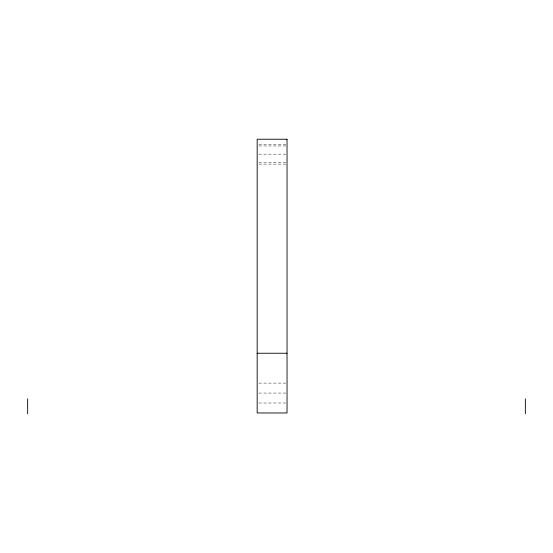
<?xml version="1.0" encoding="UTF-8"?>
<svg xmlns="http://www.w3.org/2000/svg" width="553" height="553" viewBox="0 0 553 553"><rect width="100%" height="100%" fill="white"/><g stroke="black" fill="none" stroke-linecap="round" stroke-linejoin="round"><path stroke-width="0.41" stroke-dasharray="2.77 2.07" d="M258.873 144.209L286.178 144.209M258.873 145.964L287.035 145.964M258.873 154.163L286.178 154.163M258.873 162.354L286.178 162.354M258.873 164.117L287.035 164.117M258.873 383.105L287.035 383.105M258.873 393.059L286.178 393.059M258.873 403.013L287.035 403.013"/><path stroke-width="0.83" d="M257.173 353.243L287.035 353.243M525.35 398.837L525.35 413.768M27.65 398.837L27.65 413.768M287.035 139.232L257.173 139.232L257.173 412.967L287.035 412.967L287.035 139.232"/></g></svg>
